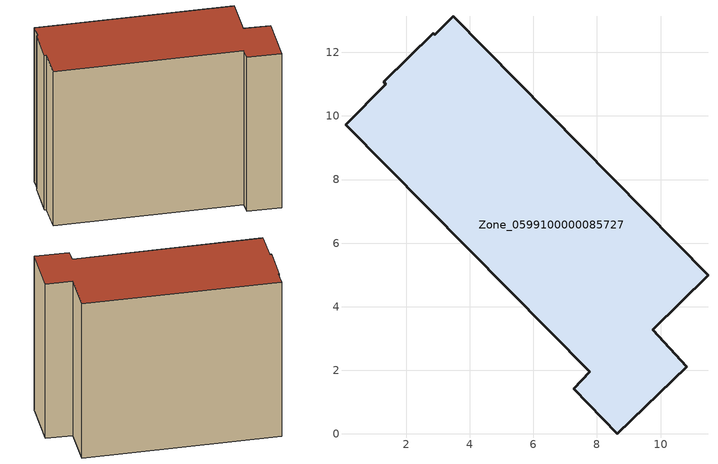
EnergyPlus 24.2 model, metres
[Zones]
Zone_0599100000085727
 floor ground (C_G): 1.29,11.07 2.86,12.6 2.9,12.55 3.48,13.14 11.49,4.98 9.75,3.27 10.82,2.12 8.64,0 7.27,1.43 7.78,1.95 0.09,9.72 1.36,11 z0.82
 wall outside (C_F): 7.27,1.43 8.64,0 10.82,2.12 9.75,3.27 11.49,4.98 3.48,13.14 2.9,12.55 2.86,12.6 1.29,11.07 1.36,11 0.09,9.72 7.78,1.95 7.27,1.43 z0.82:10.97
 roof outside (C_R): 11.49,4.98 3.48,13.14 2.9,12.55 2.86,12.6 1.29,11.07 1.36,11 0.09,9.72 7.78,1.95 7.27,1.43 8.64,0 10.82,2.12 9.75,3.27 z10.97
[BUILDING]
Pand.0599100000085727: North Axis=0; Terrain=City; Loads Convergence Tolerance Value=0.04; Temperature Convergence Tolerance Value=0.4; Solar Distribution=FullExterior; Maximum Number of Warmup Days=25; Minimum Number of Warmup Days=1
[Site:Location]
Rotterdam.The.Hague.AP_ZH_NLD Design_Conditions: Latitude=51.96; Longitude=4.45; Time Zone=1; Elevation=-4.5
[SITE:GROUNDTEMPERATURE:BUILDINGSURFACE]
18, 18, 18, 18, 18, 18, 18, 18, 18, 18, 18, 18
[MATERIAL] Thermal Absorptance=0.9; Solar Absorptance=0.7; Visible Absorptance=0.7
Name | Roughness | Thickness | Conductivity | Density | Specific Heat
G.TI.1946 | MediumSmooth | 0.15 | 1 | 540 | 1210
F.TI.1946 | Rough | 0.3 | 0.857143 | 1920 | 840
R.TI.1946 | MediumRough | 0.2 | 0.1 | 1500 | 1000
[CONSTRUCTION]
C_G: G.TI.1946
C_F: F.TI.1946
C_R: R.TI.1946
[ZONE]
Zone_0599100000085727: Type=1; Multiplier=1; Ceiling Height=Autocalculate; Volume=Autocalculate; Floor Area=autocalculate; Part of Total Floor Area=Yes
[ZONEINFILTRATION:DESIGNFLOWRATE]
Infil_Zone_0599100000085727: Zone or ZoneList or Space or SpaceList=Zone_0599100000085727; Schedule=AlwaysOn; Design Flow Rate Calculation Method=Flow/Area; Flow Rate per Floor Area=0.003; Constant Term Coefficient=1; Temperature Term Coefficient=0; Velocity Term Coefficient=0; Velocity Squared Term Coefficient=0
[HVACTEMPLATE:ZONE:IDEALLOADSAIRSYSTEM]
Zone_0599100000085727: Maximum Heating Supply Air Temperature=50; Minimum Cooling Supply Air Temperature=13; Maximum Heating Supply Air Humidity Ratio=0.0156; Minimum Cooling Supply Air Humidity Ratio=0.0077; Heating Limit=NoLimit; Cooling Limit=NoLimit; Dehumidification Control Type=ConstantSensibleHeatRatio; Cooling Sensible Heat Ratio=0.7; Dehumidification Setpoint=60; Humidification Control Type=None; Humidification Setpoint=30; Outdoor Air Method=None; Outdoor Air Flow Rate per Person=0.00944; Outdoor Air Flow Rate per Zone Floor Area=0; Outdoor Air Flow Rate per Zone=0; Demand Controlled Ventilation Type=None; Outdoor Air Economizer Type=NoEconomizer; Heat Recovery Type=None; Sensible Heat Recovery Effectiveness=0.7; Latent Heat Recovery Effectiveness=0.65
[ZONECONTROL:THERMOSTAT]
ThermostatControl_Zone_0599100000085727: Zone or ZoneList=Zone_0599100000085727; Control Type Schedule=DualSetpointControlType; Control 1=Thermostat_Zone_0599100000085727; Temperature Difference Between Cutout And Setpoint=0
[THERMOSTATSETPOINT:DUALSETPOINT]
Thermostat_Zone_0599100000085727: Heating Setpoint Temperature Schedule=HeatingSetpoint_Zone_0599100000085727; Cooling Setpoint Temperature Schedule=CoolingSetpoint_Zone_0599100000085727
[SCHEDULE:COMPACT]
HeatingSetpoint_Zone_0599100000085727: Through: 12/31, For: AllDays, Until: 24:00, 21
CoolingSetpoint_Zone_0599100000085727: Through: 12/31, For: AllDays, Until: 24:00, 24
DualSetpointControlType: Through: 12/31, For: AllDays, Until: 24:00, 4
AlwaysOn: Through: 12/31, For: AllDays, Until: 24:00, 1
